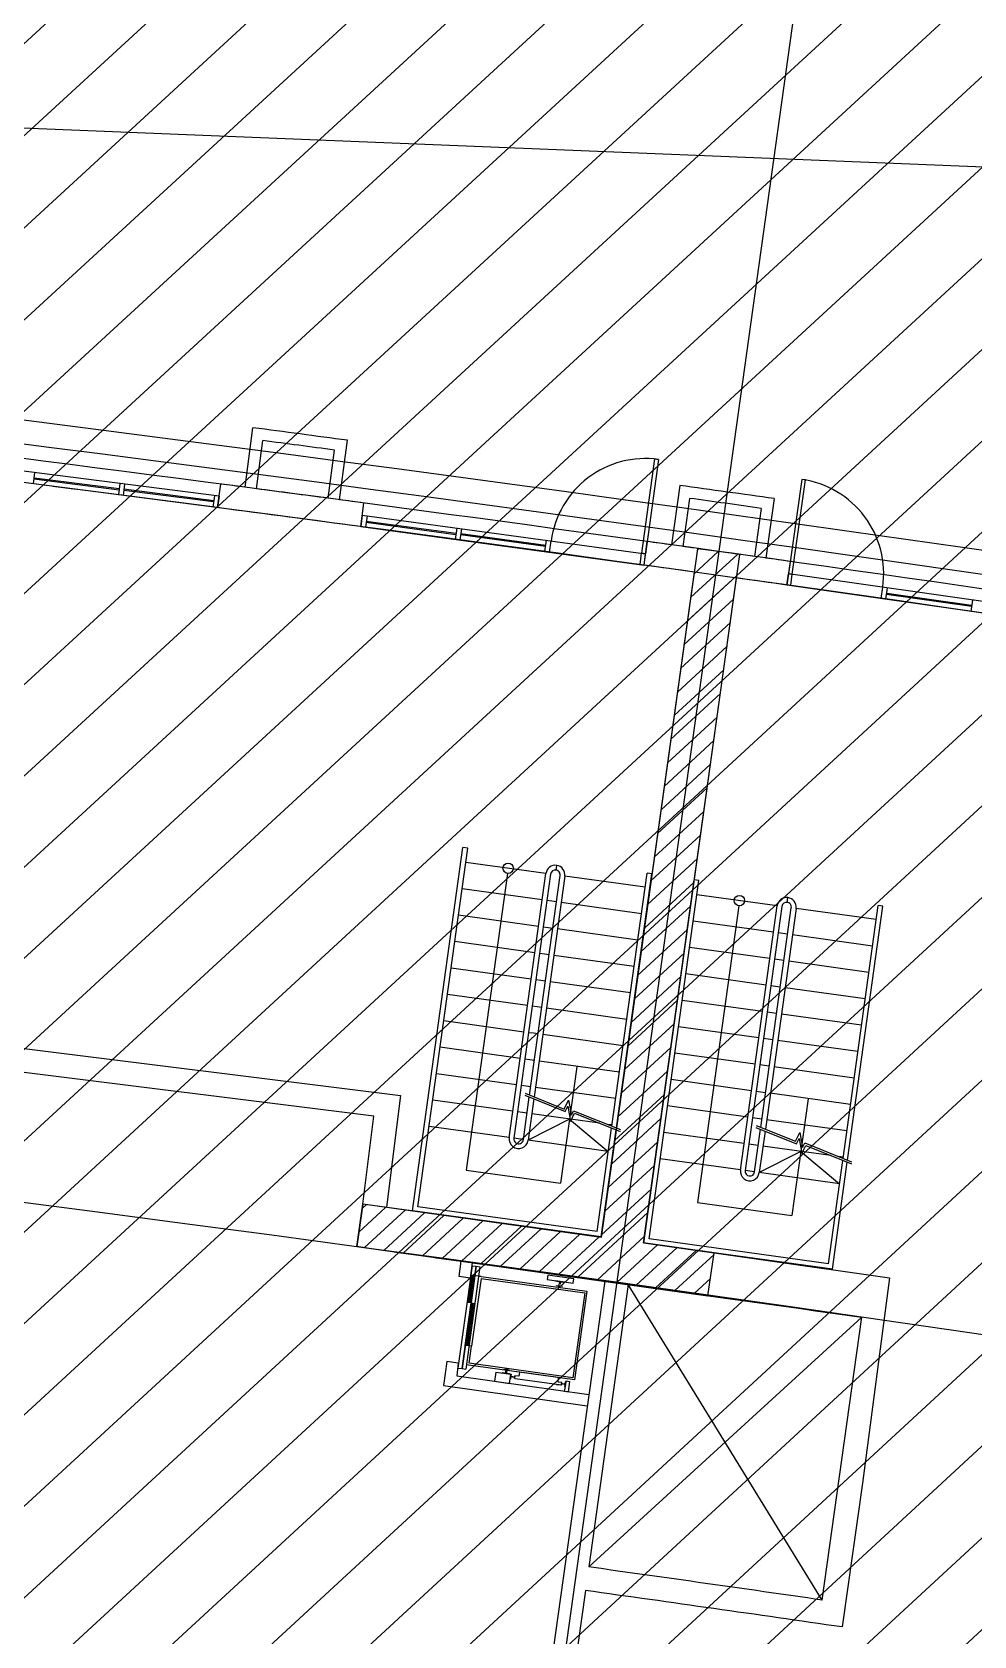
# Model space of a CAD drawing. Extents: x -678889171 to 586587, y -792238163 to 335485.
# Drawn here: x -678804152 to -678794268, y -792154654 to -792137811 of the extents above; entities that cross this region are included whole.
import ezdxf
from ezdxf.enums import TextEntityAlignment as Align

# ---------------------------------------------------------------- set-up
doc = ezdxf.new("R2010")
doc.units = 0
doc.header["$MEASUREMENT"] = 0
for name, color, linetype in [('A-FLOR-PATT', 252, 'Continuous'), ('A-SITE-PATT', 252, 'Continuous'), ('A-WALL', 252, 'Continuous')]:
    doc.layers.add(name, color=color, linetype=linetype)
doc.layers.add('BASEMENT3 LAYOUT$0$A-TABL-TEXT', color=252, linetype='Continuous', lineweight=30)
doc.layers.add('BASEMENT3 LAYOUT$0$HATCH6', color=252, linetype='Continuous', lineweight=15)
doc.styles.add('Ground floor Towers$0$$Bas01-Rname$0$EN-SC', font='swissc.ttf')
doc.styles.add('Ground floor Towers$0$$Bas01-Rname$0$EN-SCL', font='swisscl.ttf')
doc.styles.add('Ground floor Towers$0$04-Ground Floor$0$V2-lower ground$0$LEVEL  FOR LICENSE LOWER GR$0$$LG- LEVEL$0$AR-SR', font='sarb.shx')

# ---------------------------------------------------------------- blocks, each defined once
blk = doc.blocks.new('A$C61C61320')
at = {"layer": 'BASEMENT3 LAYOUT$0$HATCH6'}
h = blk.add_hatch(dxfattribs=at)
h.set_pattern_fill('JIS_WOOD', color=256, scale=1000, style=0)
h.set_pattern_definition([(45, (-845711.5632553247, -470537.5133829243), (-499.9999991609842, 499.9999991609843), [])])
h.paths.add_polyline_path([(-57054.4839232408, -202715.6827627594), (-61988.72938809986, -237934.2497828866), (-80426.45722685638, -233625.2072105513), (-117920.8563015934, -232159.4412755717), (-127624.8318891085, -221284.5855308848), (-127624.8318891085, -154987.425217584), (-104462.5924733605, -154589.848100547), (-93882.62928564264, -154028.8445178776), (-93529.7361727003, -176713.0896850609), (-93352.28011348587, -178273.3977080029), (-93352.28011348587, -194674.8746110406), (-91405.28890382661, -196764.3988851835), (-82930.71560722869, -197602.72102616), (-65142.08317814791, -199622.3395659931), (-55832.26724016038, -200866.3395951205)])
at = {"layer": 'BASEMENT3 LAYOUT$0$A-TABL-TEXT', "const_width": 500}
blk.add_lwpolyline([(-57033.52080658916, -200660.2740008931, 0.009460145421703483), (-91405.28890382661, -196764.3988851835), (-93352.28011348587, -194674.8746110406), (-93352.28011348587, -172023.5690570949), (-93352.28011348587, -172023.5690570949), (-93787.99629907659, -151856.5045970205)], format="xyb", dxfattribs=at)
blk = doc.blocks.new('2')
at = {"layer": 'BASEMENT3 LAYOUT$0$A-TABL-TEXT', "const_width": 500}
blk.add_lwpolyline([(60887.3354950042, 31537.0867037382, 0.009460145421703483), (26515.56739776675, 35432.96181944781), (24568.57618810749, 37522.48609359076), (24568.57618810749, 60173.79164753645), (24568.57618810749, 60173.79164753645), (24132.86000251677, 80340.85610761086)], format="xyb", dxfattribs=at)
blk = doc.blocks.new('GR')
at = {"layer": 'A-FLOR-PATT'}
for p, q in [((6630, 53450), (2175.768247822157, 8187.24686045097)), ((-6630, 45255), (113465, 45255)), ((420.2617719420014, 41578.68818740349, -9.249016870582074e-08), (477.5145703414746, 42206.44033850657)), ((1416.128558183205, 41487.86228767422, -9.2517296199848e-08), (1473.363145486757, 42115.4147619938)), ((539.7734844793522, 41567.8734867397, -9.247773233547645e-08), (586.1089527966978, 42075.92183933931, -1.762418104125497e-08)), ((1296.632242022686, 41498.84580294543, -9.247773120073586e-08), (1342.967710339442, 42006.89415553899, -1.762417990740629e-08)), ((4608.020720602474, 41055.2137362483, 1.338493086152181e-07), (4703.708774913046, 42050.62511310131, 1.338493086152181e-07)), ((4743.525229728119, 42046.7975909314, 1.338493086152181e-07), (4647.837175417522, 41051.38621407842, 1.338493086152181e-07)), ((4703.708774913046, 42050.62511310131, 1.338493086152181e-07), (4743.525229728119, 42046.7975909314, 1.338493086152181e-07)), ((4978.44841839092, 41782.92547740159), (4916.665779967137, 41155.80442720104)), ((6255.011658619573, 41897.89847296399, 1.336366012752151e-07), (6154.611750740142, 40902.95130280676, 1.336366012752151e-07)), ((6194.409637291846, 40898.93530653965, 1.336366012752151e-07), (6294.809545171308, 41893.8824766969, 1.336366012752151e-07)), ((6294.809545171308, 41893.8824766969, 1.336366012752151e-07), (6255.011658619573, 41897.89847296399, 1.336366012752151e-07)), ((141.0132952038111, 41352.8575931712, -2.357434213050749e-07), (-2847.446798131885, 41615.73830859172, -1.065716141311434e-07)), ((151.5285238206416, 41472.39599690458, -2.358351873012566e-07), (-2836.931569515061, 41735.27671232502, -1.06663380127325e-07)), ((-1801.485765464371, 41523.73005819477, -1.517817466420196e-07), (-1790.97053684759, 41643.26846192808, -1.518735126381993e-07)), ((141.0132952038112, 41352.8575931712), (162.9200650749146, 41601.89642977426)), ((5086.113387679517, 41651.8226718317), (5036.095948573653, 41144.12358774175)), ((5973.630574177359, 41684.88223793916), (5911.823111359146, 41057.50920917816)), ((-1796.765164156832, 41577.39443065275, -1.518229431482792e-07), (-900.2271361340447, 41498.53021602466, -1.905744853014129e-07)), ((-1795.713641295096, 41589.34827102604, -1.518321197478998e-07), (-899.175613267458, 41510.48405639763, -1.905836619012428e-07)), ((-1345.547159768554, 41484.81714336769), (-1594.743613893719, 41505.00472013067)), ((-894.4325087602479, 41564.40424772548, -1.90625054792825e-07), (-904.9477374259673, 41444.86584399647, -1.9053328879453e-07)), ((-844.6248405397905, 41560.02290244812, -1.927779182457077e-07), (-855.1400692054954, 41440.48449871912, -1.926861522474133e-07)), ((95.92622831120207, 41410.9033108845, -2.336317543593907e-07), (-850.4194679117832, 41494.14887076765, -1.927273487543118e-07)), ((96.97775117775382, 41422.8571512574, -2.336409309592193e-07), (-849.3679450452596, 41506.10271114057, -1.927365253541391e-07)), ((101.7208556490941, 41476.77734217764, -2.33682323850488e-07), (91.20562698337471, 41357.23893844862, -2.33590557852193e-07)), ((151.5285238696083, 41472.39599690026, -2.358351873033731e-07), (141.0132952038111, 41352.8575931712, -2.357434213050749e-07)), ((1649.912541173567, 41215.24167076233), (1673.41988903943, 41464.13452846661)), ((5842.451826077231, 41577.30980984028), (5792.410007428, 41069.36326262471)), ((1661.245429777379, 41334.70532898848, 6.935686987473183e-09), (1649.912793743465, 41215.24164680637, 7.049061591246608e-09)), ((1661.245429826316, 41334.70532898384, 6.935686989567287e-09), (4647.837484264488, 41051.389426912, 1.347406238724792e-07)), ((1711.021964019989, 41329.98339730762, 9.065769268837583e-09), (1699.689327986008, 41210.51971512558, 9.179143872607858e-09)), ((1704.776887982061, 41264.15054281935, 9.128246614723593e-09), (2650.531038554165, 41174.43384049661, 4.959980996097962e-08)), ((1705.91015158548, 41276.09691103755, 9.116909154347431e-09), (2651.664302157613, 41186.38020871483, 4.958847250060469e-08)), ((1649.912793743465, 41215.24164680637, 7.049061591246608e-09), (4636.504848181643, 40931.9257447346, 1.348539984741584e-07)), ((2656.776114628784, 41240.26669537199, 4.953733261472501e-08), (2645.443478594788, 41120.80301318994, 4.965070721849466e-08)), ((2706.552648871335, 41235.54476369113, 5.166741489608696e-08), (2695.220012837353, 41116.08108150907, 5.178078949985722e-08)), ((3596.285189148317, 41084.71713817179, 9.007137330817919e-08), (2700.307572794801, 41169.71190879542, 5.172989224236148e-08)), ((3597.418452756541, 41096.66350638949, 9.006003584800888e-08), (2701.440836398197, 41181.6582770137, 5.171855478198402e-08)), ((3591.197629128303, 41031.08631045995, 9.012227056513904e-08), (3602.530265211192, 41150.54999263736, 9.000889596346167e-08)), ((3640.974163368939, 41026.36437875875, 9.22523528465209e-08), (3652.306799451827, 41145.82806093615, 9.213897824484354e-08)), ((5189.208360798017, 41125.68016844534), (4472.990223115048, 33858.57398950699)), ((4636.504848181269, 40931.92574473463), (4660.013055676202, 41180.82770408393)), ((5162.986789735558, 40859.51964823376), (5409.841908781695, 41106.3747672799)), ((5187.521825092757, 41108.56108661769), (5203.464390642741, 41124.50365216768)), ((4595.438953339217, 40935.86854990849, 1.33096435489375e-07), (4606.771589422083, 41055.33223208596, 1.329830608876963e-07)), ((4647.837175417522, 41051.38621407842, 1.338493086152181e-07), (4608.020720602474, 41055.2137362483, 1.338493086152181e-07)), ((4636.504848181643, 40931.9257447346, 1.348539984741584e-07), (4647.837484264517, 41051.38942691201, 1.347406238724804e-07)), ((4921.587518379441, 33819.18157496525), (5637.282011990494, 41084.01388041175)), ((5138.451754378355, 40610.47820984984), (5614.354914722371, 41086.38137019385)), ((6167.928010845454, 41032.27175511929), (6142.413994150753, 40783.57609553658)), ((5165.839415596827, 40880.14194288661), (4474.640865631984, 33864.17157292386)), ((4922.472835735942, 33820.05211516653), (5613.677719570755, 40836.08677670601)), ((5113.916719021159, 40361.43677146591), (5615.512001364208, 40863.03205380896)), ((6142.414244016189, 40783.57607000637, 1.346810537289096e-07), (6154.612074795286, 40902.95451414205, 1.345686534563433e-07)), ((9126.875347411136, 40478.63030052826, 1.236548312361997e-07), (6142.414244016189, 40783.57607000637, 1.346810537289096e-07)), ((6154.611750740142, 40902.95130280676, 1.336366012752151e-07), (6194.409637291846, 40898.93530653965, 1.336366012752151e-07)), ((9139.07317819027, 40598.008744664, 1.235424309636333e-07), (6154.612074795315, 40902.95451414205, 1.345686534563433e-07)), ((6183.460046430659, 40779.42931995352, 1.345293818513215e-07), (6195.657877209776, 40898.80776408926, 1.344169815787551e-07)), ((7137.234611814529, 40681.92748018057, 1.310056462313394e-07), (7149.432442593611, 40801.30592431624, 1.308932459587732e-07)), ((7186.975630204444, 40676.84505068927, 1.308218758564609e-07), (7199.173460983528, 40796.22349482495, 1.307094755838947e-07)), ((5089.38168366396, 40112.39533308198), (5590.977780060108, 40613.99142947813)), ((7192.451602056648, 40730.43761248927, 1.307714160050411e-07), (8087.789933097181, 40638.9538816436, 1.274635492571467e-07)), ((7193.671385134613, 40742.3754569028, 1.307601759777843e-07), (8089.009716179993, 40650.89172605673, 1.274523092298719e-07)), ((8094.511792094602, 40704.7397644038, 1.274016088354987e-07), (8082.313961266645, 40585.36132027311, 1.275140091082454e-07)), ((5064.846648306753, 39863.35389469805), (5566.443558755996, 40364.95080514729)), ((5040.311612949561, 39614.31245631412), (5541.909337451892, 40115.91018081646)), ((5015.776577592362, 39365.27101793019), (5517.375116147789, 39866.86955648562)), ((4991.241542235159, 39116.22957954627), (5492.840894843681, 39617.82893215479)), ((4966.706506877963, 38867.18814116234), (5468.306673539577, 39368.78830782395)), ((4942.17147152076, 38618.14670277841), (5443.772452235477, 39119.74768349312)), ((4917.636436163561, 38369.10526439449), (5419.238230931365, 38870.70705916229)), ((4893.101400806365, 38120.06382601056), (5394.704009627261, 38621.66643483145)), ((4868.566365449162, 37871.02238762662), (5370.169788323161, 38372.62581050062)), ((4844.031330091962, 37621.9809492427), (5345.635567019053, 38123.58518616979)), ((2484.121569161405, 34058.67846324436, -2.424342157570922e-08), (2858.547333145223, 37890.42810889314, -2.462390932259529e-08)), ((2538.747223838873, 34103.57877346056, -2.425012459564763e-08), (2908.310315567262, 37885.56543674082, -2.463060702732592e-08)), ((2908.310315567291, 37885.56543674113, -2.463060702732592e-08), (2858.547333145223, 37890.42810889314, -2.462390932259529e-08)), ((3739.693727283884, 37653.61099000431, -2.472512613584088e-08), (2893.722298790333, 37736.2764895062, -2.461126505750519e-08)), ((3844.080506210179, 37694.53827876089, -2.475150723349999e-08), (3848.855946838215, 37744.30970798297, -2.475150723349999e-08)), ((4819.496294734767, 37372.93951085877), (5321.101345714946, 37874.54456183895)), ((3336.289807176792, 37638.28081165995, -2.467153860757478e-08), (3030.378115879608, 34507.68156482834, -2.431045177509329e-08)), ((3467.262331607792, 34865.5538244029, -2.451957285261303e-08), (3739.816925518066, 37654.87179813841, -2.472556271090553e-08)), ((3789.542083172684, 37649.62952180015, -2.473207451586483e-08), (3517.146335662717, 34862.02137378432, -2.437091025270766e-08)), ((3662.588878746334, 35322.19113177297, -1.963949570241338e-08), (3889.068047991906, 37639.90417728137, -1.981057953256958e-08)), ((3938.831030403577, 37635.04150502176, -1.981714062392396e-08), (3711.136032027665, 35304.88606560156, -1.964513834857419e-08)), ((4784.715630430441, 37551.49494364108, -2.486577783726839e-08), (3938.744929039935, 37634.16037209286, -2.475191685679503e-08)), ((4538.442584794557, 35031.21790380052, -2.429978835797083e-08), (4799.303647201443, 37700.7838950588, -2.488511980703033e-08)), ((4586.989738072076, 35013.91283763047, -2.430846782050793e-08), (4849.066629613069, 37695.92122279921, -2.489181751176095e-08)), ((4794.961259377564, 37123.89807247484), (5296.567124410842, 37625.50393750811)), ((4849.066629618326, 37695.92122285301, -2.48918175117653e-08), (4799.303647192723, 37700.78389500536, -2.488511980702552e-08)), ((4922.317214360348, 33818.47259360893, -3.349840625174207e-09), (5296.74299491732, 37650.22223763824, -3.730328372060281e-09)), ((4976.942869232018, 33863.37290358887, -3.356543645112622e-09), (5346.505977318324, 37645.35956527069, -3.737026076790909e-09)), ((5346.505977318357, 37645.35956527101, -3.737026076790909e-09), (5296.74299491732, 37650.22223763824, -3.730328372060281e-09)), ((3712.463577331171, 37374.93820888957, -2.468902123516072e-08), (2866.491334136535, 37457.60378800133, -2.457516004717269e-08)), ((6177.88938803169, 37413.40511493826, -3.831545185305869e-09), (5331.917959895691, 37496.07061809916, -3.717684106970177e-09)), ((5774.485467858296, 37398.07493833872, -3.77795765703977e-09), (5468.573763020588, 34267.47569283022, -3.416870824558283e-09)), ((5905.457980296647, 34625.34795051517, -3.625991902078018e-09), (6178.012586271328, 37414.66592307182, -3.831981760370521e-09)), ((6227.737743903279, 37409.42364651849, -3.838493565329817e-09), (5955.341984336294, 34621.81549968083, -3.477329302172648e-09)), ((6100.784529410244, 35081.98525704042, 1.254085248121634e-09), (6327.263708680435, 37399.69830156924, 1.083001417965438e-09)), ((6377.026691071071, 37394.8356290944, 1.076440326611058e-09), (6149.331682616728, 35064.68019065903, 1.248442601960826e-09)), ((6282.276167135013, 37454.33240324334, -3.857926282964982e-09), (6287.051607978319, 37504.10383244477, -3.857926282964982e-09)), ((7222.911290736582, 37311.28906405508, -3.972196886733374e-09), (6376.940589703619, 37393.95449616588, -3.858335906260017e-09)), ((6976.638234199945, 34791.01202527971, -3.406207407435811e-09), (7237.499308153285, 37460.5780154097, -3.991538856495319e-09)), ((7025.185387402613, 34773.70695889967, -3.41488686997292e-09), (7287.262290543884, 37455.71534293488, -3.998236561225936e-09)), ((7287.262290549141, 37455.71534298868, -3.998236561230286e-09), (7237.499308144572, 37460.57801535627, -3.991538856490505e-09)), ((3811.987999604076, 37365.21301510321, -2.470241643700685e-08), (3762.225017194462, 37370.07568736262, -2.46957187322765e-08)), ((3861.750982013633, 37360.35034284378, -2.470911414173718e-08), (3811.987999604076, 37365.2130151032, -2.470241643700684e-08)), ((4757.484665776661, 37272.8222421362, -2.482967282693589e-08), (3911.513964425347, 37355.48767058417, -2.471581184646781e-08)), ((4770.42622402037, 36874.85663409092), (5272.032903106743, 37376.46331317729)), ((3685.233427378495, 37096.26542777483, -2.465291633448056e-08), (2839.260369482712, 37178.93108649646, -2.453905503684018e-08)), ((3784.75703498943, 37086.54031359451, -2.466631142667961e-08), (3734.994052579787, 37091.40298585393, -2.465961372194926e-08)), ((3834.520017398987, 37081.67764133509, -2.467300913140995e-08), (3784.75703498943, 37086.54031359449, -2.466631142667961e-08)), ((4730.253701122834, 36994.14954063133, -2.479356781660339e-08), (3884.282999810701, 37076.81496907547, -2.467970683614058e-08)), ((4745.891188663165, 36625.81519570698), (5247.498681802634, 37127.42268884645)), ((6150.659236873664, 37134.7323339413, -3.795440284625703e-09), (5304.686994036576, 37217.39791671207, -3.681579096637676e-09)), ((6250.183659104503, 37125.00713972448, -3.808835486471832e-09), (6200.420676715923, 37129.86981219913, -3.802137781741488e-09)), ((6299.946641493028, 37120.14446724981, -3.815533191202166e-09), (6250.183659104503, 37125.00713972446, -3.808835486471827e-09)), ((7195.680324877478, 37032.61636266798, -3.936091876400876e-09), (6349.709623883711, 37115.28179477496, -3.822230895932793e-09)), ((3658.003277425785, 36817.59264666009, -2.461681143380039e-08), (2812.029404828932, 36900.25838499158, -2.450295002650769e-08)), ((6123.429085715667, 36856.05955294434, -3.759335383945544e-09), (5277.456028177432, 36938.72521532498, -3.645474086305172e-09)), ((3757.52607037481, 36807.86761208581, -2.463020641635239e-08), (3707.763087965195, 36812.73028434523, -2.462350871162204e-08)), ((3807.289052784352, 36803.00493982639, -2.463690412108272e-08), (3757.526070374795, 36807.8676120858, -2.463020641635238e-08)), ((4703.022736469055, 36715.47683912647, -2.475746280627089e-08), (3857.05203519608, 36798.14226756677, -2.464360182581335e-08)), ((4721.356153305966, 36376.77375732306), (5222.96446049853, 36878.38206451562)), ((6222.952693284537, 36846.33443833355, -3.772730476144601e-09), (6173.189710895927, 36851.19711080821, -3.76603277141425e-09)), ((6272.715675673062, 36841.47176585889, -3.779428180874933e-09), (6222.952693284537, 36846.33443833354, -3.772730476144595e-09)), ((7168.449359018334, 36753.94366128089, -3.899986866068373e-09), (6322.478658063745, 36836.60909338404, -3.786125885605562e-09)), ((3630.773127473094, 36538.91986554535, -2.458070653312023e-08), (2784.798440175095, 36621.58568348672, -2.446684501617518e-08)), ((4696.821117948764, 36127.73231893912), (5198.430239194424, 36629.34144018478)), ((6096.198934557637, 36577.38677194738, -3.723230483265381e-09), (5250.225062318332, 36660.05251393789, -3.609369075972673e-09)), ((6195.721727464599, 36567.66173694264, -3.736625465817374e-09), (6145.958745076015, 36572.5244094173, -3.729927761087029e-09)), ((6245.48470985311, 36562.79906446797, -3.743323170547705e-09), (6195.721727464585, 36567.66173694262, -3.736625465817365e-09)), ((7141.218393159234, 36475.27095989381, -3.863881855735874e-09), (6295.247692243804, 36557.93639199312, -3.750020875278335e-09)), ((3730.295105760164, 36529.19491057712, -2.459410140602515e-08), (3680.53212335052, 36534.05758283654, -2.45874037012948e-08)), ((3780.058088169717, 36524.33223831769, -2.460079911075549e-08), (3730.295105760189, 36529.1949105771, -2.459410140602515e-08)), ((4675.791771815231, 36436.8041376216, -2.472135779593838e-08), (3829.821070581434, 36519.46956605808, -2.460749681548611e-08)), ((4672.286082591567, 35878.69088055519), (5173.896017890318, 36380.30081585395)), ((6068.968783399625, 36298.7139909504, -3.687125582585218e-09), (5222.994096459173, 36381.3798125508, -3.573264065640167e-09)), ((3603.542977520374, 36260.24708443062, -2.454460163244007e-08), (2757.5674755213, 36342.91298198185, -2.443074000584268e-08)), ((3703.064141145529, 36250.52220906841, -2.455799639569793e-08), (3653.3011587359, 36255.38488132783, -2.455129869096758e-08)), ((3752.8271235551, 36245.65953680898, -2.456469410042826e-08), (3703.064141145558, 36250.5222090684, -2.455799639569792e-08)), ((4648.560807161422, 36158.13143611672, -2.468525278560588e-08), (3802.590105966814, 36240.79686454937, -2.457139180515889e-08)), ((6168.490761644633, 36288.98903555171, -3.700520455490143e-09), (6118.72777925602, 36293.85170802637, -3.693822750759792e-09)), ((6218.253744033151, 36284.12636307706, -3.707218160220475e-09), (6168.490761644654, 36288.9890355517, -3.700520455490141e-09)), ((7113.98742730009, 36196.59825850672, -3.827776845403369e-09), (6268.016726423837, 36279.2636906022, -3.713915864951102e-09)), ((3576.312827567675, 35981.57430331587, -2.450849673175991e-08), (2730.336510867473, 36064.24028047697, -2.439463499551017e-08)), ((4647.751047234367, 35629.64944217127), (5149.361796586214, 36131.26019152311)), ((6041.73863224158, 36020.04120995345, -3.651020681905054e-09), (5195.763130600059, 36102.70711116371, -3.537159055307666e-09)), ((3675.833176530894, 35971.84950755972, -2.45218913853707e-08), (3626.070194121239, 35976.71217981914, -2.451519368064034e-08)), ((3725.596159099114, 35966.98683528478, -2.452858909012238e-08), (3675.833176530894, 35971.8495075597, -2.452189138537069e-08)), ((4621.329842507614, 35879.45873461185, -2.464914777527338e-08), (3775.359141352168, 35962.12416304067, -2.453528679483166e-08)), ((4623.216011877166, 35380.60800378734), (5124.827575282108, 35882.21956719228)), ((6141.259795824677, 36010.31633416079, -3.664415445162912e-09), (6091.496813436082, 36015.17900663544, -3.657717740432565e-09)), ((6191.022778213213, 36005.45366168613, -3.671113149893246e-09), (6141.259795824702, 36010.31633416077, -3.664415445162911e-09)), ((7086.75646144096, 35917.92555711963, -3.791671835070867e-09), (6240.785760603896, 36000.59098921128, -3.677810854623874e-09)), ((3549.08267761497, 35702.90152220113, -2.447239183107974e-08), (2703.105546213694, 35785.5675789721, -2.435852998517767e-08)), ((6014.508481083565, 35741.36842895648, -3.614915781224893e-09), (5168.532164740911, 35824.03440977661, -3.501054044975162e-09)), ((6114.028830004725, 35731.64363276988, -3.628310434835683e-09), (6064.265847616094, 35736.50630524453, -3.621612730105331e-09)), ((6163.791812551906, 35726.78096027971, -3.635008139587369e-09), (6114.028830004721, 35731.64363276986, -3.628310434835677e-09)), ((7059.525495581831, 35639.25285573253, -3.755566824738365e-09), (6213.55479478393, 35721.91828782036, -3.641705844296643e-09)), ((-2568.848839841045, 35671.57363562407), (2309.128381558697, 35262.31680771252)), ((3648.602211916277, 35693.17680605101, -2.448578637504347e-08), (3598.839229506648, 35698.03947831043, -2.447908867031312e-08)), ((3698.365194445349, 35688.31413377992, -2.449248407978989e-08), (3648.602211916277, 35693.176806051, -2.448578637504346e-08)), ((4594.098877853816, 35600.78603310698, -2.461304276494088e-08), (3748.128176737533, 35683.45146153197, -2.449918178450443e-08)), ((4145.798603459651, 35640.11447639976, -2.442977809843568e-08), (4025.637764111303, 34410.42811963616, -2.444440586970551e-08)), ((4598.680976519969, 35131.56656540341), (5100.293353977999, 35633.17894286144)), ((5987.278329925535, 35462.69564795951, -3.578810880544728e-09), (5141.301198881811, 35545.36170838952, -3.464949034642663e-09)), ((2039.102354489288, 35034.09335426149), (-2589.750126650239, 35422.44889536386)), ((3521.852527662322, 35424.2287410864, -2.443628693039959e-08), (2675.874581559885, 35506.89487746725, -2.432242497484517e-08)), ((3621.371247301646, 35414.50410454232, -2.444968136471624e-08), (3571.608264891987, 35419.36677680173, -2.444298365998588e-08)), ((3671.13422979154, 35409.64143227505, -2.445637906945738e-08), (3621.371247301646, 35414.50410454231, -2.444968136471623e-08)), ((4566.867913200007, 35322.11333160212, -2.457693775460838e-08), (3720.897212122887, 35404.77876002328, -2.446307677417719e-08)), ((4574.145941162769, 34882.52512701949), (5075.759132673898, 35384.13831853061)), ((6086.797864184784, 35452.97093137896, -3.592205424508455e-09), (6037.034881796186, 35457.83360385361, -3.585507719778107e-09)), ((6136.560846692821, 35448.10825889262, -3.598903129254872e-09), (6086.797864184784, 35452.97093137894, -3.59220542450845e-09)), ((7032.294529722716, 35360.58015434544, -3.719461814405864e-09), (6186.323828963974, 35443.24558642944, -3.605600833969414e-09)), ((6583.994255498652, 35399.90859957721, -3.536197147900668e-09), (6463.833410831641, 34170.22224333333, -3.550824919170504e-09)), ((2309.128381558697, 35262.31680771252), (2210.332523394928, 34084.75808950917)), ((3494.622377709584, 35145.55595997166, -2.440018202971942e-08), (2648.643616906091, 35228.22217596236, -2.428631996451267e-08)), ((3612.03677875963, 35318.97823473205, -2.931287211348012e-08), (4042.896975194719, 35165.3942713897, -2.931287211348012e-08)), ((3614.041725521329, 35339.49619792429, -2.931287430501352e-08), (4032.203651602791, 35190.43864640796, -2.931287430501352e-08)), ((3616.672300483933, 34852.29602926531, -2.438416904879238e-08), (3660.583932051013, 35301.67316855707, -2.437799309797277e-08)), ((3616.672300481936, 34852.29602926553, -1.960481002203358e-08), (3660.583931987414, 35301.67316857973, -1.963798115265628e-08)), ((3709.131085268778, 35284.36810240832, -1.964362379881709e-08), (3666.435282893639, 34847.43335700592, -1.961137111338796e-08)), ((4032.203651602791, 35190.43864640796, -2.931287430501352e-08), (4074.394128559616, 35284.58734894272, -2.931287430501352e-08)), ((4042.896975194719, 35165.3942713897, -2.931287211348012e-08), (4068.275433344799, 35222.02669366846, -2.931287211348012e-08)), ((4068.275433344799, 35222.02669366846, -2.931287211348012e-08), (4104.618831365646, 35064.18370492065, -2.931287211348012e-08)), ((4074.394128559616, 35284.58734894272, -2.931287430501352e-08), (4110.106045571207, 35129.48694496322, -2.931287430501352e-08)), ((5960.048178767567, 35184.02286696256, -3.542705979864574e-09), (5114.070233022685, 35266.68900700244, -3.428844024310162e-09)), ((1961.207783134712, 34105.65937631836), (2039.102354489288, 35034.09335426149)), ((3594.140282687, 35135.83140303362, -2.441357635438901e-08), (3544.377300277385, 35140.69407529305, -2.440687864965866e-08)), ((3643.903265137742, 35130.96873077018, -2.442027405912488e-08), (3594.140282686996, 35135.8314030336, -2.4413576354389e-08)), ((4091.770106841865, 35087.20468043364, -2.426214595264927e-08), (3666.435282815077, 34847.43335701356, -2.426214595264927e-08)), ((4408.69154017359, 35056.23617758976, -2.45232085256578e-08), (3693.66624750827, 35126.10605851458, -2.442697176384997e-08)), ((4091.77010684177, 35087.20468043373, -2.431331716581829e-08), (4512.4059838922, 34764.7679285924, -2.44605295858888e-08)), ((4104.618831365646, 35064.18370492065, -2.931287211348012e-08), (4140.983810485668, 35151.66298768506, -2.931287211348012e-08)), ((4110.106045571207, 35129.48694496322, -2.931287430501352e-08), (4129.807113493738, 35176.87966546684, -2.931287430501352e-08)), ((4129.807113493738, 35176.87966546684, -2.931287430501352e-08), (4629.92579353321, 34998.60789736778, -2.931287430501352e-08)), ((4140.983810485668, 35151.66298768506, -2.931287211348012e-08), (4627.920846771533, 34978.08993417561, -2.931287211348012e-08)), ((4539.636948546213, 35043.44063009724, -2.454083274427587e-08), (4490.75252045973, 35048.21745296563, -2.453425328602436e-08)), ((4549.610905805572, 34633.48368863556), (5051.224911369793, 35135.09769419978)), ((6059.566898364828, 35174.29822998804, -3.556100414181225e-09), (6009.803915976205, 35179.16090246269, -3.549402709450872e-09)), ((6050.232429409647, 35078.77236021814, -8.419291162945112e-09), (6481.092625180452, 34925.18839501223, -8.419291162945112e-09)), ((6052.237376260091, 35099.29032340171, -8.419293354478509e-09), (6470.399301696849, 34950.23277007674, -8.419293354478509e-09)), ((6054.867949115447, 34612.09015473135, -3.490588098257371e-09), (6098.779582626179, 35061.46729383319, -3.484412147437754e-09)), ((6054.867949113446, 34612.09015473157, 1.288770928501442e-09), (6098.77958256258, 35061.46729385584, 1.25559979787874e-09)), ((6109.329880833691, 35169.43555750553, -3.562798118922369e-09), (6059.566898364828, 35174.29822998802, -3.556100414181219e-09)), ((6147.326735769097, 35044.16222747446, 1.249957151717928e-09), (6104.630931504118, 34607.22748225673, 1.282209837147058e-09)), ((7005.063563863587, 35081.90745295836, -3.683356804073362e-09), (6159.092863144007, 35164.57288503853, -3.569495823642182e-09)), ((6470.399301696849, 34950.23277007674, -8.419293354478509e-09), (6512.589779060883, 35044.38147242901, -8.419293354478509e-09)), ((6512.589779060883, 35044.38147242901, -8.419293354478509e-09), (6548.301695401631, 34889.28106829505, -8.419293354478509e-09)), ((3467.392227756893, 34866.88317885692, -2.436407712903926e-08), (2621.412652252282, 34949.5494744575, -2.425021495418017e-08)), ((4429.740555479035, 33918.79722759541, -2.450463737541085e-08), (4536.437637843854, 35010.69994067569, -2.449462716687324e-08)), ((4474.640865624766, 33864.17157286002, -2.451132976493366e-08), (4584.98479112337, 34993.39487450494, -2.450117459834026e-08)), ((4525.075870448371, 34384.44225025162), (5026.690690065687, 34886.05706986894)), ((5932.818027609508, 34905.35008596559, -3.506601079184406e-09), (5086.839267163567, 34988.01630561535, -3.39273901397766e-09)), ((6032.335932544862, 34895.62552859711, -3.519995403853994e-09), (5982.572950156278, 34900.48820107178, -3.513297699123648e-09)), ((6082.098914974576, 34890.76285611844, -3.526693108589869e-09), (6032.335932544862, 34895.6255285971, -3.519995403853988e-09)), ((6846.88718968719, 34816.03029963014, -3.629627575122787e-09), (6131.86189732407, 34885.90018364761, -3.533390813314955e-09)), ((6481.092625180452, 34925.18839501223, -8.419291162945112e-09), (6506.471083575478, 34981.82081718121, -8.419291162945112e-09)), ((6506.471083575478, 34981.82081718121, -8.419291162945112e-09), (6542.814480913621, 34823.97782827621, -8.419291162945112e-09)), ((6542.814480913621, 34823.97782827621, -8.419291162945112e-09), (6579.179460412008, 34911.45711088333, -8.419291162945112e-09)), ((6548.301695401631, 34889.28106829505, -8.419293354478509e-09), (6568.002763529144, 34936.67378871346, -8.419293354478509e-09)), ((6568.002763529144, 34936.67378871346, -8.419293354478509e-09), (7068.121442797557, 34758.40201845128, -8.419293354478509e-09)), ((6579.179460412008, 34911.45711088333, -8.419291162945112e-09), (7066.116495947135, 34737.88405526778, -8.419291162945112e-09)), ((3566.909318072379, 34857.15870152492, -2.437747134406178e-08), (3517.146335662721, 34862.02137378434, -2.437077363933143e-08)), ((3616.672300483919, 34852.29602926531, -2.438416904879238e-08), (3566.909318072361, 34857.15870152491, -2.437747134406177e-08)), ((4512.405983892404, 34764.76792859237, -2.450472773394337e-08), (3666.435282893632, 34847.43335700588, -2.439086675352274e-08)), ((5905.587876451496, 34626.67730496863, -3.470496178504245e-09), (5059.608301304437, 34709.34360422826, -3.356634003645157e-09)), ((6529.965756489408, 34846.99880384478, -3.368565002114257e-09), (6104.63093142556, 34607.22748226437, -3.368565002114257e-09)), ((6529.965756489313, 34846.99880384486, -3.419736215283272e-09), (6950.601632145135, 34524.56205018419, -3.566948635353787e-09)), ((6867.936200072963, 33678.59134954475, -3.611056424875833e-09), (6974.633287160501, 34770.49406216355, -3.601046216338222e-09)), ((6912.836509982426, 33623.96569461517, -3.617748814398647e-09), (7023.180440365162, 34753.18899578282, -3.607593647805246e-09)), ((6977.832598004468, 34803.23475157125, -3.647251793740861e-09), (6928.948169938645, 34808.01157465108, -3.640672335489343e-09)), ((4500.540835091171, 34135.4008118677), (5002.156468761579, 34637.0164455381)), ((6005.104966724924, 34616.9528272062, -3.483890393526765e-09), (5955.341984336297, 34621.81549968086, -3.477192688796414e-09)), ((6054.867949115433, 34612.09015473135, -3.490588098257364e-09), (6005.10496672491, 34616.95282720619, -3.483890393526758e-09)), ((6950.601632145339, 34524.56205018416, -3.611146783408359e-09), (6104.630931504114, 34607.22748225669, -3.497285802987726e-09)), ((3030.378115879608, 34507.68156482834, -2.431045177509329e-08), (4025.637764111303, 34410.42811963616, -2.444440586970551e-08)), ((4476.005799733974, 33886.35937348377), (4977.622247457477, 34387.97582120728)), ((5468.573763020588, 34267.47569283022, -3.416870824558283e-09), (6463.833410831641, 34170.22224333333, -3.550824919170503e-09)), ((1960.490813038516, 34106.71622077397), (1916.392589477444, 33658.88214018031)), ((1917.134319308912, 33658.29426491953, 4.179902546132552e-08), (1960.126632705059, 34105.76325202583, 4.179902546132552e-08)), ((1931.403927398398, 33811.32793444222), (2201.003662815743, 34080.92766985956)), ((1955.925736346288, 34060.35614641683), (1996.176793380198, 34100.60720345075)), ((4472.990223115048, 33858.57398950699), (1960.490813038516, 34106.71622077397)), ((4474.640865631984, 33864.17157292386), (1961.207783134712, 34105.65937631726)), ((1994.197738281273, 33649.61534229836), (2405.830532251293, 34061.24813626838)), ((2199.356856130335, 33630.26805712069), (2610.657401686834, 34041.56860267719)), ((2404.452643524932, 33610.85744148857), (2815.484271122379, 34021.88906908601)), ((4474.640858201125, 33864.17157365027, -2.451132976393366e-08), (2484.121569167681, 34058.67846330858, -2.424342157570923e-08)), ((4429.740555479035, 33918.79722759541, -2.450463737541085e-08), (2538.747223838873, 34103.57877346056, -2.425012459564763e-08)), ((4247.473507523602, 33433.32067824667), (4953.088026153371, 34138.93519687644)), ((2609.485153064001, 33591.3835480009), (3020.311140557922, 34002.20953549483)), ((2814.454437252391, 33571.84642916256), (3225.13800999347, 33982.53000190364)), ((3019.36054850115, 33552.24613738459), (3429.964879429015, 33962.85046831246)), ((3224.203539127931, 33532.58272498465), (3634.791748864558, 33943.17093472127)), ((3428.983461356796, 33512.85624418678), (3839.618618300103, 33923.49140113009)), ((3633.700367318957, 33493.06674712221), (4044.445487735644, 33903.8118675389)), ((3838.354309052513, 33473.21428582904), (4249.272357171194, 33884.13233394772)), ((4042.945338503081, 33453.29891225288), (4454.099226606739, 33864.45280035654)), ((4451.938867875211, 33413.27963557155), (4928.553804849267, 33889.89457254561)), ((6867.936200072963, 33678.59134954475, -3.611056424875833e-09), (4976.942869232018, 33863.37290358887, -3.356543645112622e-09)), ((4656.341471226619, 33393.17583589623), (5067.611778711844, 33804.44614338146)), ((4860.681369155063, 33373.00933079795), (5271.539648012287, 33783.86760965517)), ((5666.55236658192, 33744.00654221361), (4921.587518379441, 33819.18157496525)), ((6912.836502558785, 33623.96569540541, -3.617748813398645e-09), (4922.317214366623, 33818.47259367316, -3.349840625174215e-09)), ((4922.472827761114, 33820.05203421842), (7514.012305705342, 33559.26575952521)), ((5064.95861314614, 33352.78017176229), (5475.467517312729, 33763.28907592889)), ((5269.173254594096, 33332.48841018352), (5664.779547461114, 33728.09470305054)), ((5616.354945331637, 33293.46238688472), (5666.55236658192, 33744.00654221361)), ((1916.392589477444, 33658.88214018031), (5616.354945331637, 33293.46238688472)), ((2024.687964759413, 33647.6983074313, 4.179902546132552e-08), (1917.134319308912, 33658.29426491953, 4.179902546132552e-08)), ((3000.367202741509, 33387.627164688, 2.065578594730697e-08), (3016.871063505082, 33550.55512593481, 2.052654890859037e-08)), ((3119.756254279549, 33375.53359727206, 2.069881638591431e-08), (3136.293373801847, 33538.78989270864, 2.056931890731946e-08)), ((7514.012305705342, 33559.26575952521), (7320.087476683926, 31393.09971673376)), ((3116.229711504391, 33376.27189609817, 2.069723236541887e-08), (3000.367202741509, 33387.627164688, 2.065578594730695e-08)), ((3031.788031391377, 32427.84126325903, 2.058467415838991e-08), (3137.587494394596, 33507.35700724493, 2.058467415838993e-08)), ((3070.886419409006, 32424.00937059827, 2.058422785288457e-08), (3176.685882412195, 33503.52511458418, 2.05842278528846e-08)), ((3176.685882412195, 33503.52511458418, 2.05842278528846e-08), (3070.886419409006, 32424.00937059827, 2.058422785288457e-08)), ((3099.616921665598, 33119.92752598251, 2.058467415838992e-08), (3127.833585803601, 33407.83383774541, 2.058467415838993e-08)), ((3215.784270429824, 33499.69322192342, 2.058378154737926e-08), (3109.984807426641, 32420.17747793745, 2.058378154737923e-08)), ((3111.346438070861, 33118.77795818423, 2.058454026673832e-08), (3139.563102208915, 33406.68426994717, 2.058454026673833e-08)), ((3123.075954476175, 33117.62839038599, 2.058440637508672e-08), (3151.292618614149, 33405.5347021489, 2.058440637508673e-08)), ((3233.399233451142, 33397.48772756136, 2.058346913352552e-08), (3127.833585803601, 33407.83383774541, 2.058467415838993e-08)), ((3127.833585803601, 33407.83383774541, 2.058467415838993e-08), (3163.02213501947, 33404.38513435067, 2.058427248343513e-08)), ((3163.02213501947, 33404.38513435067, 2.058427248343513e-08), (3134.805470881416, 33116.47882258776, 2.058427248343512e-08)), ((3137.587494394596, 33507.35700724493, 2.058467415838993e-08), (3176.685882412195, 33503.52511458418, 2.05842278528846e-08)), ((3231.483287120762, 33377.93853355258, 2.056942697782712e-08), (3161.289980653499, 32661.72715305116, 2.056942697782712e-08)), ((3176.685882412195, 33503.52511458418, 2.05842278528846e-08), (3215.784270429824, 33499.69322192342, 2.058378154737926e-08)), ((3206.030361838806, 33400.17005242389, 2.058378154737926e-08), (4347.703291952996, 33288.27878672972, 2.055948618743831e-08)), ((3231.483287120776, 33377.93853355258, 2.058346913352552e-08), (4326.238151613834, 33270.64553905132, 2.056706740620441e-08)), ((3930.267765486329, 33439.71717081271, 2.05727967737627e-08), (3925.937726779652, 33395.53599235284, 2.05727967737627e-08)), ((3925.937726779652, 33395.53599235284, 2.05727967737627e-08), (4199.626442902932, 33368.71274372753, 2.056967263522535e-08)), ((4203.956481609566, 33412.89392218741, 2.056967263522535e-08), (3930.267765486329, 33439.71717081271, 2.05727967737627e-08)), ((4015.174278541155, 33379.68492938988, 2.057177027110043e-08), (4013.909099819248, 33386.91423386609, 2.057179258637569e-08)), ((4013.909099819248, 33386.91423386609, 2.057179258637569e-08), (4111.655069863278, 33377.33450221425, 2.057067682261235e-08)), ((4057.952591800931, 33373.12394418204, 2.057127933504456e-08), (4015.174278541155, 33379.68492938988, 2.057177027110043e-08)), ((4050.242038794793, 33318.61611451703, 2.057130611337488e-08), (4053.460828629839, 33351.45876045181, 2.057130611337488e-08)), ((4053.460828629839, 33351.45876045181, 2.057130611337488e-08), (4056.573110443111, 33359.04852449564, 2.057127933504456e-08)), ((4056.573110443111, 33359.04852449564, 2.057127933504456e-08), (4057.952591800931, 33373.12394418204, 2.057127933504456e-08)), ((4529.478819755205, 33400.84287380429), (4064.33697080219, 28679.44779817713)), ((4065.772269404471, 33372.35756564981, 2.057119007394349e-08), (4064.392788046564, 33358.2821459635, 2.057119007394349e-08)), ((4064.392788046564, 33358.2821459635, 2.057119007394349e-08), (4065.972312795508, 33350.23255480037, 2.057116329561317e-08)), ((4109.010409783448, 33370.48838700406, 2.057069913788762e-08), (4065.772269404471, 33372.35756564981, 2.057119007394349e-08)), ((4111.655069863278, 33377.33450221425, 2.057067682261235e-08), (4109.010409783448, 33370.48838700406, 2.057069913788762e-08)), ((4199.626442902932, 33368.71274372753, 2.056967263522535e-08), (4203.956481609566, 33412.89392218741, 2.056967263522535e-08)), ((4778.273135784855, 33376.3196507918), (4484.689240160936, 30396.31352534376)), ((6945.684787490638, 30148.72363534753), (4778.244619845667, 33376.0302014224)), ((5473.325344802106, 33312.1340973648), (5636.629842400936, 33475.43859496363)), ((4026.368638261716, 33332.79804222516, 2.057159174889829e-08), (4026.636870748029, 33335.5349293864, 2.057159174889829e-08)), ((4088.926059089899, 33326.66701396801, 2.057087766008975e-08), (4026.368638261716, 33332.79804222516, 2.057159174889829e-08)), ((4026.636870748029, 33335.5349293864, 2.057159174889829e-08), (4050.486887438776, 33333.19747486339, 2.057131950254004e-08)), ((4050.486887438776, 33333.19747486339, 2.057131950254004e-08), (4048.954130374485, 33317.55811965631, 2.057131950254004e-08)), ((4048.954130374485, 33317.55811965631, 2.057131950254004e-08), (4063.811517821145, 33316.10200044523, 2.057114990644801e-08)), ((4062.753522960447, 33317.38990886552, 2.057116329561317e-08), (4050.242038794793, 33318.61611451703, 2.057130611337488e-08)), ((4326.238151613834, 33270.64553905132, 2.056706740620441e-08), (4238.452974294625, 32374.93701355715, 2.058378154737925e-08)), ((4347.703291952996, 33288.27878672972, 2.05835583946266e-08), (4256.086221973077, 32353.47187321797, 2.058355839462658e-08)), ((3094.822721023564, 32668.24137057445, 2.058422785288458e-08), (3138.715309683219, 33116.09563332169, 2.058422785288459e-08)), ((3134.805470881416, 33116.47882258776, 2.058427248343512e-08), (3099.616921665598, 33119.92752598251, 2.058467415838992e-08)), ((3106.552237428819, 32667.09180277623, 2.058409396123297e-08), (3150.444826088475, 33114.94606552347, 2.058409396123298e-08)), ((3118.281753834141, 32665.94223497806, 2.058396006958137e-08), (3162.174342493759, 33113.79649772523, 2.058396006958138e-08)), ((3173.903858899022, 33112.64692992701, 2.058382617792978e-08), (3130.01127023944, 32664.79266717983, 2.058382617792977e-08)), ((3138.715309683219, 33116.09563332169, 2.058422785288459e-08), (3173.903858899022, 33112.64692992701, 2.058382617792978e-08)), ((7240.744504555711, 33134.0056384294), (4485.20334452996, 30396.45691273059)), ((6945.991381140164, 30148.43384204371, -3.930006827951268e-07), (7240.744504555711, 33134.0056384294, -3.930006827951268e-07)), ((3130.01127023944, 32664.79266717983, 2.058382617792977e-08), (3094.822721023564, 32668.24137057445, 2.058422785288458e-08)), ((3161.289980653499, 32661.72715305116, 2.05834691335255e-08), (3133.921109041192, 32664.40947791375, 2.058378154737924e-08)), ((3143.698109801582, 32482.23000805845, 2.05834691335255e-08), (3161.289980653499, 32661.72715305116, 2.05834691335255e-08)), ((2909.016730759988, 32492.26806092583, 2.056987328333327e-08), (2883.955066015631, 32236.55351523987, 2.056987328333327e-08)), ((3028.444534157697, 32480.56337060664, 2.069723236543591e-08), (2909.016730759988, 32492.26806092583, 2.065451056762e-08)), ((3028.444534157697, 32480.56337060664, 2.056987328333326e-08), (3018.570691384277, 32343.87240895781, 2.056987328333326e-08)), ((3018.570691384277, 32343.87240895781, 2.056987328333326e-08), (4411.825709485533, 32206.61187371302, 2.056987328333326e-08)), ((3031.788031391203, 32427.84126325905, 2.058467415838991e-08), (3070.886419408766, 32424.00937059829, 2.058422785288457e-08)), ((3070.886419408766, 32424.00937059829, 2.058422785288457e-08), (3109.984807426408, 32420.17747793749, 2.058378154737924e-08)), ((4256.086221973077, 32353.47187321797, 2.056679344894385e-08), (3114.413291858851, 32465.36313891215, 2.058378154737923e-08)), ((4238.452974294625, 32374.93701355715, 2.056706740620439e-08), (3143.698109801582, 32482.23000805845, 2.05834691335255e-08)), ((3426.168293712435, 32401.49228911709, 2.056942697782712e-08), (3416.675315909975, 32304.63150453287, 2.056942697782712e-08)), ((3426.168293712435, 32401.49228911709, 2.057909515103912e-08), (3533.112377638245, 32391.01108334144, 2.057750382257989e-08)), ((3494.91806195047, 32394.75437111845, 2.057807215417247e-08), (3496.984868017877, 32400.10462106641, 2.057804931350254e-08)), ((3571.306693326005, 32387.26779556447, 2.057693549098732e-08), (3494.91806195047, 32394.75437111845, 2.057807215417247e-08)), ((3496.984868017877, 32400.10462106641, 2.057804931350254e-08), (3530.775543636439, 32398.64385497568, 2.057754914589899e-08)), ((3512.471195979451, 32432.21221225754, 2.057786679698849e-08), (3512.680820095033, 32434.35109393603, 2.05778667552194e-08)), ((3531.110022035136, 32430.38548782236, 2.057758945117131e-08), (3512.471195979451, 32432.21221225754, 2.057786679698849e-08)), ((3512.680820095033, 32434.35109393603, 2.05778667552194e-08), (3561.569544175429, 32429.55968558148, 2.05771392907809e-08)), ((3530.619209407538, 32415.9345862171, 2.05775760916627e-08), (3533.134698793598, 32441.60116635927, 2.057757559043361e-08)), ((3531.853610516206, 32409.64381789378, 2.057754893108652e-08), (3530.619209407538, 32415.9345862171, 2.05775760916627e-08)), ((3530.775543636439, 32398.64385497568, 2.057754914589899e-08), (3531.853610516206, 32409.64381789378, 2.057754893108652e-08)), ((3532.307874123777, 32442.60766884243, 2.057758921249079e-08), (3531.110022035136, 32430.38548782236, 2.057758945117131e-08)), ((3543.918946092876, 32441.46970935825, 2.057741643968665e-08), (3532.307874123777, 32442.60766884243, 2.057758921249079e-08)), ((3533.112377638245, 32391.01108334144, 2.057750382257989e-08), (3584.445537922635, 32385.98010456914, 2.057673998491947e-08)), ((3533.134698793598, 32441.60116635927, 2.057757559043361e-08), (3542.912443609697, 32440.64288468837, 2.057743009754591e-08)), ((3537.964701026256, 32409.04489184947, 2.057745799803171e-08), (3536.886634146453, 32398.04492893136, 2.057745821284418e-08)), ((3536.886634146453, 32398.04492893136, 2.057745821284418e-08), (3570.317954138365, 32392.91750853457, 2.057695811684479e-08)), ((3540.396954223543, 32414.97630454622, 2.0577430598775e-08), (3537.964701026256, 32409.04489184947, 2.057745799803171e-08)), ((3542.912443609697, 32440.64288468837, 2.057743009754591e-08), (3540.396954223543, 32414.97630454622, 2.0577430598775e-08)), ((3542.72109400425, 32429.24752833812, 2.057741667836717e-08), (3543.918946092876, 32441.46970935825, 2.057741643968665e-08)), ((3561.359920059869, 32427.42080390293, 2.057713933254999e-08), (3542.72109400425, 32429.24752833812, 2.057741667836717e-08)), ((3561.569544175429, 32429.55968558148, 2.05771392907809e-08), (3561.359920059869, 32427.42080390293, 2.057713933254999e-08)), ((3570.317954138365, 32392.91750853457, 2.057695811684479e-08), (3571.306693326005, 32387.26779556447, 2.057693549098732e-08)), ((3574.952560120146, 32289.11931998497, 2.056942697782712e-08), (3584.445537922635, 32385.98010456914, 2.056942697782712e-08)), ((3579.622225552928, 32336.76585060719, 2.057530874398882e-08), (3584.533419116306, 32386.87679278954, 2.057530776539869e-08)), ((3583.438611370017, 32337.93426760813, 2.057525415432087e-08), (3579.622225552928, 32336.76585060719, 2.057530874398882e-08)), ((3586.894874738762, 32359.03554877051, 2.057523327967613e-08), (3583.438611370017, 32337.93426760813, 2.057525415432087e-08)), ((3584.533419116306, 32386.87679278954, 2.057530776539869e-08), (3588.050341911294, 32384.98966453539, 2.057525323540086e-08)), ((3601.775380130755, 32357.57716385265, 2.057501185768766e-08), (3586.894874738762, 32359.03554877051, 2.057523327967613e-08)), ((3588.050341911294, 32384.98966453539, 2.057525323540086e-08), (3587.344069272032, 32363.61886665304, 2.057523319017094e-08)), ((3587.344069272032, 32363.61886665304, 2.057523319017094e-08), (3602.224574664018, 32362.16048173516, 2.057501176818247e-08)), ((3607.841551187463, 32356.51990602, 2.057492093358337e-08), (3601.775380130755, 32357.57716385265, 2.057501185768766e-08)), ((3602.224574664018, 32362.16048173516, 2.057501176818247e-08), (3608.380584627383, 32362.01988747907, 2.057492082617713e-08)), ((3623.363721082991, 32354.99863386749, 2.057468996362414e-08), (3607.841551187463, 32356.51990602, 2.057492093358337e-08)), ((3608.380584627383, 32362.01988747907, 2.057492082617713e-08), (3623.902754522875, 32360.49861532649, 2.057468985621791e-08)), ((3623.21107662654, 32353.44113925206, 2.057468999403964e-08), (3624.055398979261, 32362.05610994189, 2.057468982580242e-08)), ((3626.016557664545, 32351.03676541579, 2.057464521379443e-08), (3623.21107662654, 32353.44113925206, 2.057468999403964e-08)), ((3624.052486033914, 32362.02638795401, 2.057468982638285e-08), (3623.213989571959, 32353.47086123993, 2.057468999345921e-08)), ((3623.902754522875, 32360.49861532649, 2.057468985621791e-08), (3623.363721082991, 32354.99863386749, 2.057468996362414e-08)), ((3627.274302357589, 32363.87005548688, 2.057464496317988e-08), (3624.055398979261, 32362.05610994189, 2.057468982580242e-08)), ((3625.103586753423, 32341.27474707931, 2.057607696126506e-08), (3628.038324370631, 32371.21909057856, 2.057607637649778e-08)), ((3626.301438842049, 32353.49692809946, 2.057607672258454e-08), (3625.103586753423, 32341.27474707931, 2.057607696126506e-08)), ((3625.103586753423, 32341.27474707931, 2.057607696126506e-08), (3626.301438842049, 32353.49692809946, 2.057607672258454e-08)), ((3628.00885695676, 32369.65936407402, 2.0574642386052e-08), (3625.613152779559, 32345.2150020339, 2.057464286341305e-08)), ((3670.815957940926, 32367.02660826833, 2.057543984511409e-08), (3628.038324370631, 32371.21909057856, 2.057607637649778e-08)), ((3628.281353818704, 32340.9633055363, 2.057602967607655e-08), (3628.431085329743, 32342.49107816376, 2.057602964624149e-08)), ((3633.319957737782, 32342.01193732835, 2.057595689979764e-08), (3628.431085329743, 32342.49107816376, 2.057602964624149e-08)), ((3633.170226226699, 32340.48416470083, 2.057595692963271e-08), (3633.319957737782, 32342.01193732835, 2.057595689979764e-08)), ((4120.101918067092, 32292.76173748925, 2.056871138382525e-08), (3633.170226226699, 32340.48416470083, 2.057595692963271e-08)), ((3674.768869833453, 32407.35980563458, 2.057543905746837e-08), (3670.815957940926, 32367.02660826833, 2.057543984511409e-08)), ((4081.455851773586, 32370.58676894236, 2.05693919496532e-08), (3678.123878110586, 32410.11588786748, 2.057539353127083e-08)), ((4084.21193400646, 32367.23176066515, 2.056934654279593e-08), (4080.259022113911, 32326.8985632989, 2.056934733044165e-08)), ((4159.140999336007, 32263.01384026681, 2.056809354044994e-08), (4166.5701930453, 32338.81698091319, 2.056809206013042e-08)), ((4166.578313109407, 32338.57033289842, 2.057006679995782e-08), (4203.244856169651, 32334.9767766325, 2.056952120162894e-08)), ((2883.955066015631, 32236.55351523987, 2.056987328333327e-08), (4400.060520750263, 32087.19001501863, 2.056987328333327e-08)), ((3416.675315909975, 32304.63150453287, 2.056942697782712e-08), (3574.952560120146, 32289.11931998497, 2.056942697782712e-08)), ((4068.035426921451, 32297.86458738703, 2.056948613345224e-08), (4112.035278593816, 32293.55231986795, 2.056883141545759e-08)), ((4080.259022113911, 32326.8985632989, 2.056934733044165e-08), (4123.036655684235, 32322.70608098868, 2.056871079905796e-08)), ((4120.101918067092, 32292.76173748936, 2.056871138382524e-08), (4123.036655684235, 32322.70608098868, 2.056871079905796e-08)), ((4121.299770155703, 32304.98391850955, 2.056871114514471e-08), (4120.101918067092, 32292.76173748936, 2.056871138382524e-08)), ((4120.101918067085, 32292.76173748924, 2.056871138382524e-08), (4121.299770155703, 32304.98391850955, 2.056871114514471e-08)), ((4121.322229882382, 32305.21308440357, 2.056871114066946e-08), (4121.816343868915, 32310.25473407447, 2.056871104221374e-08)), ((4136.844399777867, 32303.69181225095, 2.056848017071023e-08), (4121.322229882382, 32305.21308440357, 2.056871114066946e-08)), ((4121.816343868915, 32310.25473407447, 2.056871104221374e-08), (4158.330109666436, 32306.67615095951, 2.056816771721123e-08)), ((4143.000409741202, 32303.55121799491, 2.05683892287049e-08), (4136.844399777867, 32303.69181225095, 2.056848017071023e-08)), ((4157.880915133217, 32302.09283307699, 2.056816780671643e-08), (4143.000409741202, 32303.55121799491, 2.05683892287049e-08)), ((4155.840588238476, 32229.33837878276, 2.056809419808026e-08), (4159.140999336007, 32263.01384026681, 2.056809354044994e-08)), ((4155.840588238476, 32229.33837878276, 2.056942697782713e-08), (4192.507131298698, 32225.74482251685, 2.056942697782713e-08)), ((4157.174642493948, 32280.72203519462, 2.05681477614865e-08), (4157.880915133217, 32302.09283307699, 2.056816780671643e-08)), ((4160.691565288886, 32278.83490694054, 2.056809323148868e-08), (4157.174642493948, 32280.72203519462, 2.05681477614865e-08)), ((4158.330109666436, 32306.67615095951, 2.056816771721123e-08), (4161.786373035233, 32327.77743212195, 2.05681468425665e-08)), ((4165.602758852277, 32328.94584912289, 2.056809225289854e-08), (4160.691565288886, 32278.83490694054, 2.056809323148868e-08)), ((4161.786373035233, 32327.77743212195, 2.05681468425665e-08), (4165.602758852277, 32328.94584912289, 2.056809225289854e-08)), ((4203.196229637411, 32334.81012037494, 2.056754646987275e-08), (4192.507131298698, 32225.74482251684, 2.056754859975138e-08)), ((7320.087476683926, 31393.09971673376), (7168.535900485143, 29874.24815676521)), ((4460.197372015273, 30147.71025321049), (4313.132509748847, 28654.93698831205))]:
    blk.add_line(p, q, dxfattribs=at)
for centre, radius in [((3341.589140494587, 37692.51243916972, -2.467154440008069e-08), 54.48992894077878), ((5779.784801410657, 37452.30656582555, -3.777963449545676e-09), 54.48992894077887)]:
    blk.add_circle(centre, radius, dxfattribs=at)
for centre, radius, start, end in [((-55663.02808184421, -578856.4866396398), 623364.7764122983, 74.61102897088065, 88.715678869106), ((-55662.04957572921, -578844.685925062), 622702.9587305912, 74.61095202551606, 88.71574447441284), ((-55662.04957586701, -578844.6859266991), 623583.1155781489, 84.7429369566709, 84.83481851029877), ((-55662.04957586701, -578844.6859266991), 622952.9587322307, 81.87553483791258, 85.24170711263804), ((-55662.04957586701, -578844.6859266991), 623102.9587322307, 78.56113400306909, 85.23635335364345), ((-55662.04957586701, -578844.6859266991), 623463.1155781489, 84.75395602460019, 84.82379944284303), ((4647.837176037403, 41051.38622052664, 1.347398519369796e-07), 999.9999999999949, 84.5090771660397, 174.5090771662891), ((-55662.04957586701, -578844.6859266991), 623583.1155781489, 84.32755661548427, 84.41943816939599), ((6154.611751390509, 40902.95130925198, 1.345678816520634e-07), 999.9999999999948, 354.2378006606434, 84.23780066092351), ((-55662.04957586701, -578844.6859266991), 622952.9587322306, 84.834864983037, 84.85862991248491), ((-55662.04957586701, -578844.6859266991), 623463.1155781489, 84.33857568333018, 84.40841910155008), ((-55662.04957586701, -578844.6859266991), 622952.9587322306, 84.75392742637091, 84.8238280416903), ((-55662.04957586701, -578844.6859266991), 622952.9587322306, 84.71912582986408, 84.74289048502439), ((-55662.04957586701, -578844.6859266991), 622702.9587322306, 84.71917182817164, 84.85858403549798), ((-55662.04957586701, -578844.6859266991), 622952.9587322306, 84.41948464144645, 84.44320207583115), ((-55662.04957586701, -578844.6859266991), 622952.9587322306, 84.33854708478043, 84.40844770009984), ((3470.471734541643, 20212.52291555747, -6.574195595121094e-08), 20983.66512014647, 84.07297142353788, 85.3017358734623), ((-47869.27782347286, -499191.0669982787, -1.134378127698325e-09), 542669.0561508295, 84.3915231594058, 84.44767786816791), ((-55662.04957586701, -578844.6859266991), 622952.9587322306, 84.30384092090164, 84.32760396078139), ((-55662.04957586701, -578844.6859266991), 622702.9587322306, 84.3039057183693, 84.35279482391981), ((3839.305065582332, 37644.76684954076, -2.473863560721895e-08), 99.99999999805534, 84.51939421037602, 174.6198218508538), ((3839.305065582332, 37644.76684954076, -2.473863560721895e-08), 99.99999999805534, 354.4189665699952, 84.51939421037602), ((3839.305065582332, 37644.76684954076, -2.473863560721895e-08), 49.99999999805542, 84.51939421037602, 174.4189665699951), ((3839.305065582332, 37644.76684954076, -2.473863560721895e-08), 49.99999999805542, 354.4189665699952, 84.51939421037602), ((6277.500726291895, 37404.56097404387, -3.845054656683933e-09), 99.9999999980555, 84.51939396264825, 174.6198216029777), ((6277.500726291895, 37404.56097404387, -3.845054656683933e-09), 49.9999999980555, 84.51939396264825, 174.4189663220196), ((6277.500726291895, 37404.56097404387, -3.845054656683933e-09), 49.9999999980555, 354.4189663220196, 84.51939396264825), ((6277.500726291895, 37404.56097404387, -3.845054656683933e-09), 99.9999999980555, 354.4189663220196, 84.51939396264825), ((3566.909318072394, 34857.15870152492, -2.437747134406178e-08), 99.99999999805534, 174.2181112889273, 354.4189665783744), ((3566.909318072394, 34857.15870152492, -2.437747134406178e-08), 49.99999999805542, 174.4189665699951, 354.4189665699952), ((6005.104966724939, 34616.95282720619, -3.483890393526768e-09), 99.9999999980555, 174.2181110413048, 354.4189663303988), ((6005.104966724939, 34616.95282720619, -3.483890393526768e-09), 49.9999999980555, 174.4189663220196, 354.4189663220196), ((-55662.04957586701, -578844.6859266991), 615202.9587322307, 74.22143378566328, 85.22979167610383), ((646371.846597774, 6541091.205172214), 6539265.667995644, 264.346441625033, 264.3539145254728), ((646371.846597774, 6541091.205172214), 6539265.667995644, 264.3549659453083, 264.3911028248347), ((3677.824415088435, 32407.06034261245, 2.057539359094097e-08), 3.070184832730834, 84.40252238074382, 174.4025223807438), ((4081.156388751457, 32367.53122368734, 2.056939200932333e-08), 3.070184832730834, 354.4025223807438, 84.40252238074382), ((-50026.39329972008, -523210.8583844902), 556284.422673936, 84.12169265371882, 84.37645781260214), ((-55662.04957586579, -578844.6859266795), 611952.958308877, 84.10692873923207, 84.36179392352813), ((-55662.04957586579, -578844.6859266795), 610452.958308877, 84.64020005769731, 85.19260657772053), ((-55662.04957586701, -578844.6859266991), 607202.9587322306, 74.22143378566328, 89.82613372100917)]:
    blk.add_arc(centre, radius, start, end, dxfattribs=at)
at = {"layer": 'A-FLOR-PATT', "style": 'Ground floor Towers$0$04-Ground Floor$0$V2-lower ground$0$LEVEL  FOR LICENSE LOWER GR$0$$LG- LEVEL$0$AR-SR', "flags": 12}
for tag, p in [('L', (30296.07288644527, 72859.53473235783)), ('P', (30237.50458115668, 72203.99769414036))]:
    blk.add_attdef(tag, text='', height=500, dxfattribs=at).set_placement(p, align=Align.RIGHT)
at = {"layer": 'A-FLOR-PATT'}
for tag, p, height, style in [('N', (85492.25876324323, 56633.4995742733), 250, 'Ground floor Towers$0$$Bas01-Rname$0$EN-SC'), ('N', (89389.48149106537, 56633.4995742733), 250, 'Ground floor Towers$0$$Bas01-Rname$0$EN-SC'), ('N', (94597.61363499537, 56633.4995742733), 250, 'Ground floor Towers$0$$Bas01-Rname$0$EN-SC'), ('AN', (85922.66280553787, 56313.08159666645), 200, 'Ground floor Towers$0$$Bas01-Rname$0$EN-SCL'), ('AN', (89819.88553336001, 56313.08159666645), 200, 'Ground floor Towers$0$$Bas01-Rname$0$EN-SCL'), ('AN', (95028.01767729002, 56313.08159666645), 200, 'Ground floor Towers$0$$Bas01-Rname$0$EN-SCL'), ('SN', (85299.47460008037, 56025.08594095582), 200, 'Ground floor Towers$0$$Bas01-Rname$0$EN-SCL'), ('F', (85927.04975899268, 56008.67972904726), 200, 'Ground floor Towers$0$$Bas01-Rname$0$EN-SCL'), ('SN', (89196.69732790251, 56025.08594095582), 200, 'Ground floor Towers$0$$Bas01-Rname$0$EN-SCL'), ('F', (89824.27248681482, 56008.67972904726), 200, 'Ground floor Towers$0$$Bas01-Rname$0$EN-SCL'), ('SN', (94404.82947183252, 56025.08594095582), 200, 'Ground floor Towers$0$$Bas01-Rname$0$EN-SCL'), ('F', (95032.40463074483, 56008.67972904726), 200, 'Ground floor Towers$0$$Bas01-Rname$0$EN-SCL')]:
    blk.add_attdef(tag, p, '', height=height, dxfattribs=dict(at, style=style))
at = {"layer": 'A-FLOR-PATT', "style": 'Ground floor Towers$0$$Bas01-Rname$0$EN-SCL', "width": 0.8}
for p in [(85305.16036184286, 56295.1433535593), (89202.383089665, 56295.1433535593), (94410.51523359501, 56295.1433535593)]:
    blk.add_attdef('FN', p, '', height=250, dxfattribs=at)

msp = doc.modelspace()

# ---------------------------------------------------------------- block references
at = {"layer": 'A-SITE-PATT', "rotation": 357.6731745000001}
for name, p in [('2', (-678833487.1858103, -792167746.3685482, -212772)), ('A$C61C61320', (-678706236.4347705, -791940527.995869, -212772))]:
    msp.add_blockref(name, p, dxfattribs=at)

# ---------------------------------------------------------------- next in the draw order: block references
at = {"layer": 'A-WALL', "rotation": 357.6731745000001}
msp.add_blockref('GR', (-678804025.0995113, -792184118.4910543, -212772), dxfattribs=at)

doc.saveas('drawing.dxf')
